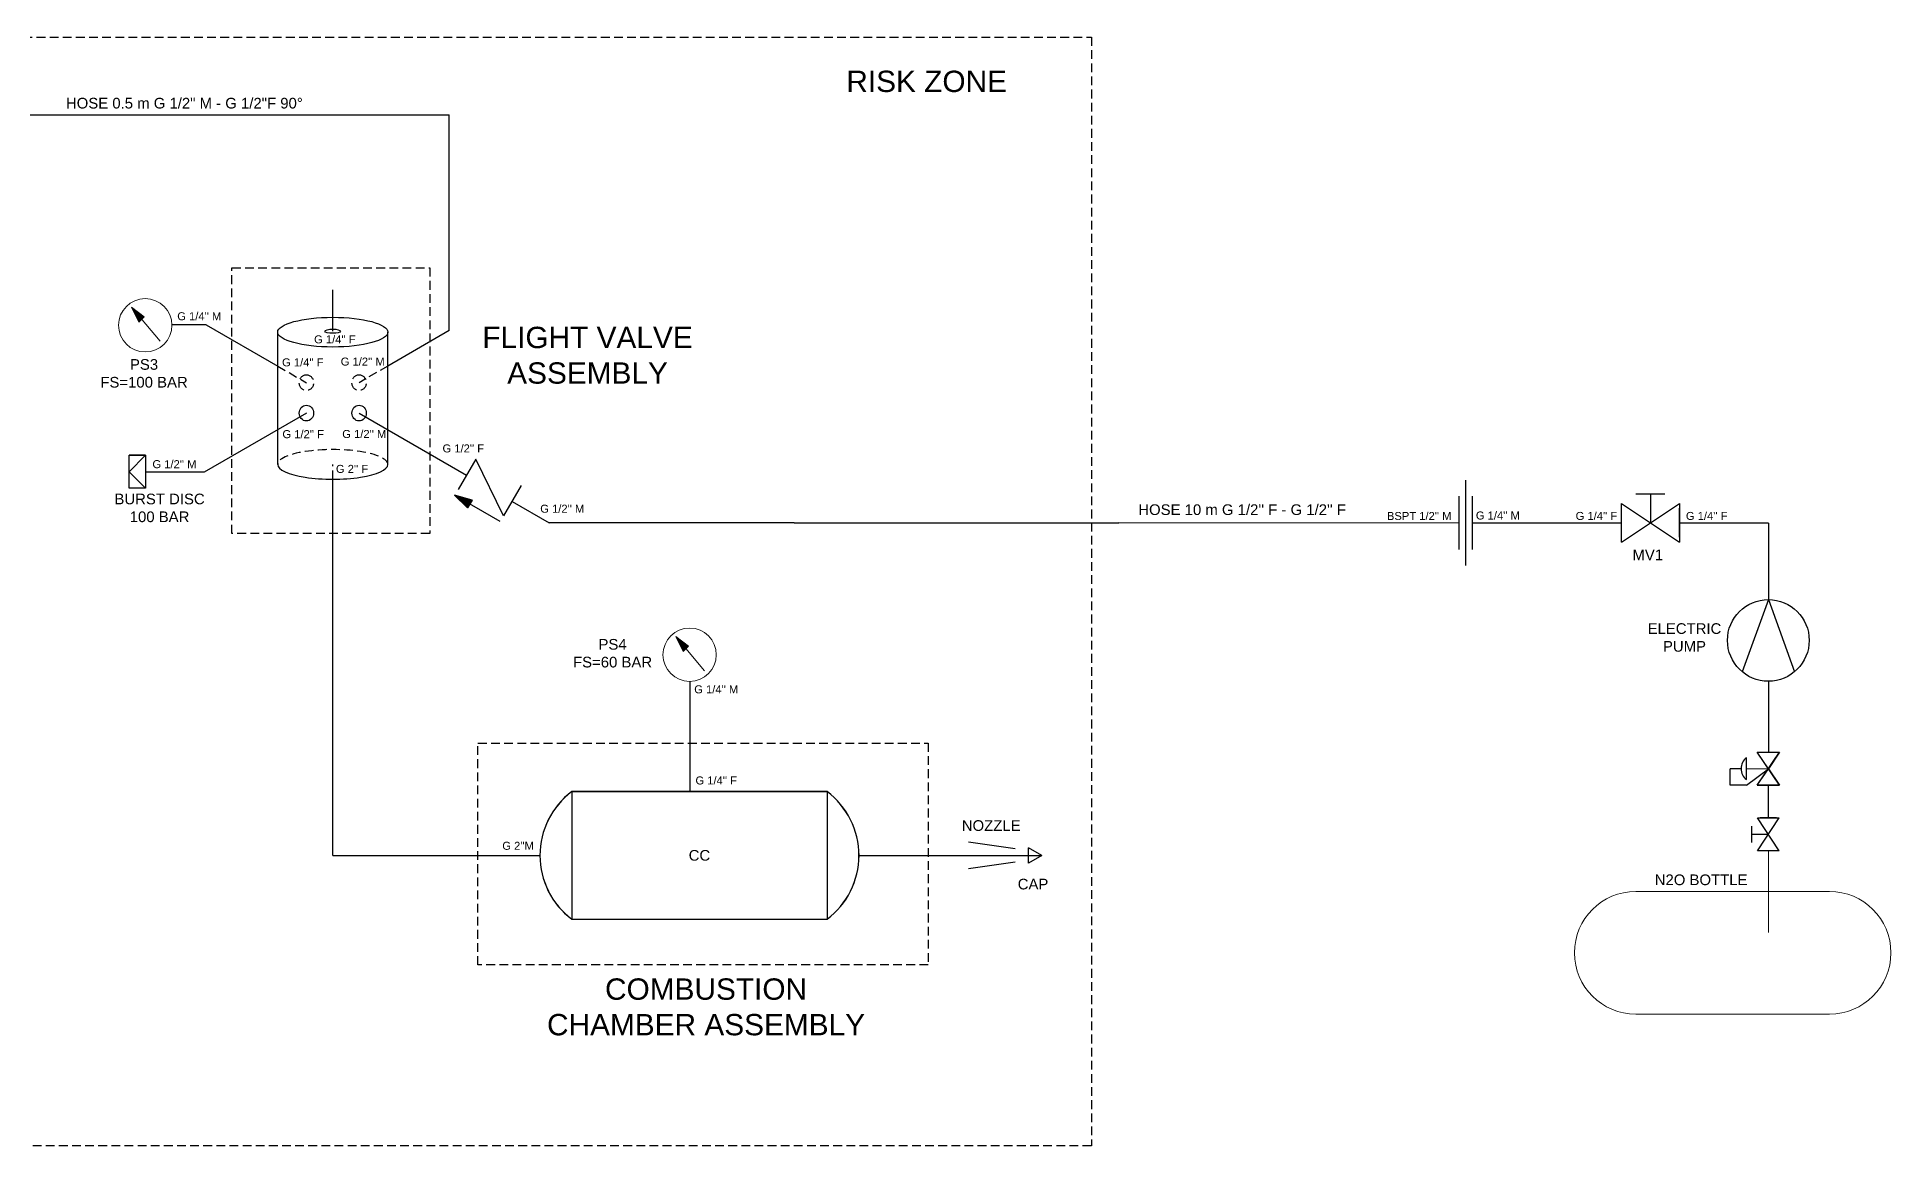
# Model space of a CAD drawing. Header units: inches. Extents: x 39.5 to 108.3, y -2 to 23.4.
# Drawn here: x 65.95 to 108.32, y -1.96 to 23.38 of the extents above; entities that cross this region are included whole.
import ezdxf
from ezdxf.enums import TextEntityAlignment as Align

# ---------------------------------------------------------------- set-up
doc = ezdxf.new("R2010")
doc.units = ezdxf.units.IN
doc.header["$MEASUREMENT"] = 0
doc.linetypes.add('TransientTextAxis', pattern=[0.3, 0.2, -0.1, 0, 0])
doc.layers.add('SYMS', color=7, linetype='Continuous')
doc.layers.add('WIRES', color=7, linetype='Continuous')
doc.styles.add('SIMPLEX', font='SIMPLEX')
doc.styles.add('WD', font='romans.shx')

# ---------------------------------------------------------------- blocks, each defined once
blk = doc.blocks.new('VGVA1_CHECK_VALVE1')
blk.add_hatch(color=256).paths.add_polyline_path([(-0.344, 0.379), (-0.406, 0.129), (-0.281, 0.129)])
at = {"ltscale": 3.2258}
for p, q in [((-0.344, 0.379), (-0.406, 0.129)), ((-0.344, -0.371), (-0.344, 0.379)), ((-0.344, 0.379), (-0.281, 0.129)), ((-0.25, -0.375), (0.25, 0.375)), ((0.25, 0.375), (-0.25, 0.375)), ((-0.281, 0.129), (-0.406, 0.129)), ((0.25, -0.375), (-0.25, -0.375))]:
    blk.add_line(p, q, dxfattribs=at)
at = {"ltscale": 25.4, "flags": 128}
blk.add_lwpolyline([(-0.344, 0.379), (-0.406, 0.129), (-0.281, 0.129)], close=True, dxfattribs=at)
at = {"style": 'WD'}
for tag, p, height in [('X2TERM02', (0, 0.375), 0.005), ('TERM02', (0.013, 0.395), 0.0625), ('RATING1', (0.285, -0.046), 0.125), ('DESC1', (0.285, -0.262), 0.125), ('X8TERM01', (0, -0.375), 0.005), ('TERM01', (0.024, -0.447), 0.0625), ('DESC2', (0.285, -0.446), 0.125), ('DESC3', (0.285, -0.636), 0.125), ('WDTAGALT', (0.285, -0.809), 0.125)]:
    blk.add_attdef(tag, p, '', height=height, dxfattribs=at)
blk.add_attdef('XREF', text='', height=0.0625, rotation=0.0625, dxfattribs=at).set_placement((0.379, 0.352), align=Align.TOP_CENTER)
at = {"style": 'WD', "flags": 1}
for tag, p in [('INST', (-0.432, 0.099)), ('LOC', (-0.432, -0.077)), ('TAG1', (-0.432, -0.266))]:
    blk.add_attdef(tag, text='', height=0.125, dxfattribs=at).set_placement(p, align=Align.RIGHT)
for tag, p in [('WDTYPE', (-0.414, -0.343)), ('FAMILY', (-0.407, -0.379)), ('CAT', (-0.407, -0.423)), ('MFG', (-0.405, -0.454)), ('ASSYCODE', (-0.377, -0.483))]:
    blk.add_attdef(tag, text='', height=0.01, dxfattribs=at).set_placement(p, align=Align.CENTER)
blk = doc.blocks.new('HMT1_PRESSURE_GAUGE')
blk.add_hatch(color=7).paths.add_polyline_path([(-0.13, 0.17), (-0.06, 0.03), (-0.01, 0.08)])
at = {"color": 7, "linetype": 'Continuous', "lineweight": 0, "ltscale": 645.15999}
for p, q in [((-0.13, 0.17), (0.14, -0.15)), ((-0.13, 0.17), (-0.06, 0.03)), ((-0.13, 0.17), (-0.01, 0.08)), ((-0.06, 0.03), (-0.01, 0.08))]:
    blk.add_line(p, q, dxfattribs=at)
at = {"color": 255, "linetype": 'Continuous', "lineweight": 0, "ltscale": 25.4, "flags": 128}
blk.add_lwpolyline([(-0.13, 0.17), (-0.06, 0.03), (-0.01, 0.08)], close=True, dxfattribs=at)
at = {"color": 7, "linetype": 'Continuous', "lineweight": 0, "ltscale": 645.15999}
blk.add_circle((0, 0), 0.25, dxfattribs=at)
at = {"style": 'WD', "width": 0.7}
for tag, p in [('INST', (-0.01, 0.531)), ('TAG1', (-0.01, 0.281)), ('LOC', (-0.01, 0.406)), ('DESC1', (0.021, -0.375)), ('DESC2', (0.021, -0.5)), ('WDTAGALT', (0.021, -0.75)), ('DESC3', (0.021, -0.625))]:
    blk.add_attdef(tag, text='', height=0.0938, dxfattribs=at).set_placement(p, align=Align.CENTER)
blk.add_attdef('TERM01', text='', height=0.0625, dxfattribs=at).set_placement((-0.281, 0.031), align=Align.RIGHT)
at = {"style": 'WD'}
for tag, p, height, flags in [('X4TERM01', (-0.25, 0), 0.005, 1), ('X1TERM02', (0.25, 0), 0.005, 1), ('FAMILY', (-0.052, -0.062), 0.01, 9), ('WDBLKNAM', (-0.052, -0.187), 0.01, 9)]:
    blk.add_attdef(tag, p, '', height=height, dxfattribs=dict(at, flags=flags))
at = {"flags": 1}
blk.add_attdef('WDTYPE', (0.094, 0.094), '', height=0.01, dxfattribs=at)
at = {"style": 'WD', "width": 0.7}
for tag, p, height in [('TERM02', (0.281, 0.031), 0.0625), ('RATING1', (0.281, -0.187), 0.0938)]:
    blk.add_attdef(tag, p, '', height=height, dxfattribs=at)
at = {"style": 'WD'}
blk.add_attdef('XREF', text='', height=0.0625, dxfattribs=at).set_placement((-0.281, -0.156), align=Align.RIGHT)
at = {"linetype": 'Continuous', "style": 'WD', "flags": 9}
for tag, p in [('ASSYCODE', (-0.052, -0.156)), ('CAT', (-0.052, -0.094)), ('MFG', (-0.052, -0.125))]:
    blk.add_attdef(tag, p, '', height=0.01, dxfattribs=at)
blk = doc.blocks.new('HGVA1_RUPTURE_DISK_PRES')
at = {"ltscale": 3.2258}
for p, q in [((-0.375, 0), (0.375, 0)), ((-0.375, -0.375), (-0.375, 0)), ((0, 0), (-0.375, -0.375)), ((0, 0), (0.375, -0.375)), ((0.375, -0.375), (0.375, 0))]:
    blk.add_line(p, q, dxfattribs=at)
at = {"ltscale": 25.4, "flags": 128}
blk.add_lwpolyline([(-0.375, 0), (0.375, 0), (0.375, -0.375), (-0.375, -0.375)], close=True, dxfattribs=at)
at = {"style": 'WD', "flags": 1}
for tag, p in [('TAG1', (-0.449, -0.076)), ('INST', (-0.45, 0.29)), ('LOC', (-0.45, 0.108))]:
    blk.add_attdef(tag, text='', height=0.125, dxfattribs=at).set_placement(p, align=Align.RIGHT)
at = {"style": 'WD'}
for tag, p, height in [('X2TERM02', (0, 0), 0.005), ('TERM02', (0.017, 0.012), 0.0625), ('X8TERM01', (0, -0.375), 0.005), ('TERM01', (0.028, -0.463), 0.0625), ('RATING1', (0.388, -0.187), 0.125), ('DESC1', (0.388, -0.375), 0.125), ('WDTAGALT', (0.388, -0.918), 0.125), ('DESC2', (0.388, -0.559), 0.125), ('DESC3', (0.388, -0.749), 0.125)]:
    blk.add_attdef(tag, p, '', height=height, dxfattribs=at)
blk.add_attdef('XREF', text='', height=0.0625, rotation=0.0625, dxfattribs=at).set_placement((0.526, 0.043), align=Align.TOP_CENTER)
at = {"style": 'WD', "flags": 1}
for tag, p in [('FAMILY', (-0.626, -0.321)), ('CAT', (-0.626, -0.365)), ('WDTYPE', (-0.612, -0.274)), ('MFG', (-0.625, -0.397)), ('ASSYCODE', (-0.597, -0.426))]:
    blk.add_attdef(tag, text='', height=0.01, dxfattribs=at).set_placement(p, align=Align.CENTER)
blk = doc.blocks.new('HV1_HOR_VESSEL')
at = {"ltscale": 3.2258}
for p, q in [((-0.75, 0.375), (0.75, 0.375)), ((-0.75, 0.375), (-0.75, -0.375)), ((0.75, 0.375), (0.75, -0.375)), ((-0.75, -0.375), (0.75, -0.375))]:
    blk.add_line(p, q, dxfattribs=at)
at = {"ltscale": 25.4, "flags": 128}
blk.add_lwpolyline([(0.75, 0.375), (-0.75, 0.375, 0.5), (-0.75, -0.375), (0.75, -0.375, 0.5)], format="xyb", close=True, dxfattribs=at)
at = {"ltscale": 3.2258}
for centre, start, end in [((-0.469, 0), 126.8699, 233.1301), ((0.469, 0), 306.8699, 53.1301)]:
    blk.add_arc(centre, 0.469, start, end, dxfattribs=at)
at = {"style": 'WD'}
for tag, p, height in [('TERM04', (0.018, 0.384), 0.0625), ('X2TERM04', (0, 0.375), 0.005), ('X4TERM01', (-0.936, 0), 0.005), ('X1TERM03', (0.936, 0), 0.005), ('TERM03', (0.961, 0.027), 0.0625), ('RATING1', (0.964, -0.213), 0.125), ('DESC1', (0.964, -0.43), 0.125), ('X8TERM02', (0, -0.375), 0.005), ('TERM02', (-0.002, -0.479), 0.0625), ('DESC2', (0.964, -0.614), 0.125), ('DESC3', (0.964, -0.803), 0.125), ('WDTAGALT', (0.975, -0.991), 0.125)]:
    blk.add_attdef(tag, p, '', height=height, dxfattribs=at)
at = {"style": 'WD', "flags": 1}
for tag, p in [('WDTYPE', (-1.112, 0.355)), ('FAMILY', (-0.939, 0.416)), ('CAT', (-0.942, 0.384)), ('MFG', (-0.94, 0.349)), ('ASSYCODE', (-0.912, 0.314))]:
    blk.add_attdef(tag, text='', height=0.01, dxfattribs=at).set_placement(p, align=Align.CENTER)
at = {"style": 'WD'}
blk.add_attdef('XREF', (0.866, 0.358), '', height=0.0625, rotation=0.0625, dxfattribs=at)
for tag, p in [('INST', (0.038, 0.126)), ('LOC', (0.027, -0.057)), ('TAG1', (0.026, -0.242))]:
    blk.add_attdef(tag, text='', height=0.125, dxfattribs=at).set_placement(p, align=Align.CENTER)
blk.add_attdef('TERM01', text='', height=0.0625, dxfattribs=at).set_placement((-0.979, 0.021), align=Align.RIGHT)
blk = doc.blocks.new('VMT1_PRESSURE_GAUGE')
blk.add_hatch(color=7).paths.add_polyline_path([(-0.13, 0.17), (-0.06, 0.03), (-0.01, 0.08)])
at = {"color": 7, "linetype": 'Continuous', "lineweight": 0, "ltscale": 645.15999}
for p, q in [((-0.13, 0.17), (0.14, -0.15)), ((-0.13, 0.17), (-0.06, 0.03)), ((-0.13, 0.17), (-0.01, 0.08)), ((-0.06, 0.03), (-0.01, 0.08))]:
    blk.add_line(p, q, dxfattribs=at)
at = {"color": 255, "linetype": 'Continuous', "lineweight": 0, "ltscale": 25.4, "flags": 128}
blk.add_lwpolyline([(-0.13, 0.17), (-0.06, 0.03), (-0.01, 0.08)], close=True, dxfattribs=at)
at = {"color": 7, "linetype": 'Continuous', "lineweight": 0, "ltscale": 645.15999}
blk.add_circle((0, 0), 0.25, dxfattribs=at)
at = {"style": 'WD', "width": 0.7}
for tag, p in [('DESC1', (-0.287, 0.187)), ('DESC2', (-0.287, 0.062)), ('DESC3', (-0.287, -0.063)), ('WDTAGALT', (-0.287, -0.188))]:
    blk.add_attdef(tag, text='', height=0.0938, dxfattribs=at).set_placement(p, align=Align.RIGHT)
at = {"style": 'WD'}
for tag, p, height, flags in [('X2TERM01', (0, 0.25), 0.005, 1), ('FAMILY', (-0.094, -0.094), 0.01, 9), ('WDBLKNAM', (-0.095, -0.219), 0.01, 9), ('X8TERM02', (0, -0.25), 0.005, 1)]:
    blk.add_attdef(tag, p, '', height=height, dxfattribs=dict(at, flags=flags))
at = {"style": 'WD', "width": 0.7}
for tag, p, height in [('TERM01', (0.031, 0.281), 0.0625), ('INST', (0.275, 0.156), 0.0938), ('TAG1', (0.275, -0.094), 0.0938), ('LOC', (0.275, 0.031), 0.0938), ('RATING1', (0.219, -0.25), 0.0938), ('TERM02', (0.031, -0.344), 0.0625)]:
    blk.add_attdef(tag, p, '', height=height, dxfattribs=at)
at = {"flags": 1}
blk.add_attdef('WDTYPE', (0.094, 0.062), '', height=0.01, dxfattribs=at)
at = {"linetype": 'Continuous', "style": 'WD', "flags": 9}
for tag, p in [('CAT', (-0.094, -0.125)), ('MFG', (-0.094, -0.156)), ('ASSYCODE', (-0.094, -0.188))]:
    blk.add_attdef(tag, p, '', height=0.01, dxfattribs=at)
at = {"style": 'WD'}
blk.add_attdef('XREF', text='', height=0.0625, dxfattribs=at).set_placement((-0.25, -0.281), align=Align.RIGHT)
blk = doc.blocks.new('HNZ1_NOZEL')
for p, q in [((0, 0), (0.75, 0)), ((0.5, 0.062), (0.062, 0.125)), ((0.625, -0.072), (0.625, 0.072)), ((0.75, 0), (0.625, 0.072)), ((0.75, 0), (0.625, -0.072)), ((0.5, -0.062), (0.062, -0.125))]:
    blk.add_line(p, q)
at = {"style": 'WD', "width": 0.625}
for tag, p in [('INST', (0.344, 0.531)), ('LOC', (0.344, 0.375)), ('TAG1', (0.344, 0.219)), ('DESC1', (0.344, -0.312)), ('DESC2', (0.344, -0.469)), ('DESC3', (0.344, -0.625)), ('WDTAGALT', (0.344, -0.781))]:
    blk.add_attdef(tag, text='', height=0.125, dxfattribs=at).set_placement(p, align=Align.CENTER)
blk.add_attdef('TERM01', text='', height=0.0625, dxfattribs=at).set_placement((0, 0.031), align=Align.RIGHT)
at = {"style": 'WD'}
for tag, p, height, flags in [('X4TERM01', (0, 0), 0.005, 1), ('WDTYPE', (0.062, 0.062), 0.01, 1), ('WDBLKNAM', (0.779, -0.063), 0.01, 9), ('FAMILY', (0.781, -0.094), 0.01, 9)]:
    blk.add_attdef(tag, p, '', height=height, dxfattribs=dict(at, flags=flags))
at = {"style": 'WD', "width": 0.625}
blk.add_attdef('RATING1', (0.812, -0.031), '', height=0.125, dxfattribs=at)
at = {"style": 'WD'}
blk.add_attdef('XREF', text='', height=0.0625, dxfattribs=at).set_placement((-0.063, -0.156), align=Align.RIGHT)
at = {"linetype": 'Continuous', "style": 'WD', "flags": 9}
for tag, p in [('CAT', (0.781, -0.125)), ('MFG', (0.781, -0.156)), ('ASSYCODE', (0.781, -0.188))]:
    blk.add_attdef(tag, p, '', height=0.01, dxfattribs=at)
blk = doc.blocks.new('HTK1_PRESSURIZED_RESERVOIR')
at = {"color": 7, "linetype": 'Continuous', "lineweight": 0, "ltscale": 645.15999}
for p, q in [((0, -0.25), (0, 0)), ((-0.4062, -0.1246), (0.1875, -0.1246)), ((-0.4062, -0.5004), (0.1875, -0.5004))]:
    blk.add_line(p, q, dxfattribs=at)
for centre, start, end in [((-0.4062, -0.3125), 90, 270), ((0.1875, -0.3125), 270, 90)]:
    blk.add_arc(centre, 0.1879, start, end, dxfattribs=at)
at = {"style": 'WD', "width": 0.7}
for tag, p in [('INST', (-0.0708, 0.2187)), ('LOC', (-0.0708, 0.0625)), ('TAG1', (-0.0708, -0.0938))]:
    blk.add_attdef(tag, text='', height=0.125, dxfattribs=at).set_placement(p, align=Align.RIGHT)
at = {"style": 'WD'}
for tag, p, height, flags in [('X2TERM01', (0, 0), 0.005, 1), ('FAMILY', (-0.2583, -0.25), 0.01, 9), ('WDBLKNAM', (-0.2589, -0.375), 0.01, 9)]:
    blk.add_attdef(tag, p, '', height=height, dxfattribs=dict(at, flags=flags))
at = {"style": 'WD', "width": 0.7}
for tag, p, height in [('TERM01', (0.0312, -0.0938), 0.0625), ('RATING1', (0.4062, -0.375), 0.125)]:
    blk.add_attdef(tag, p, '', height=height, dxfattribs=at)
at = {"linetype": 'Continuous', "style": 'WD', "flags": 9}
for tag, p in [('CAT', (-0.2583, -0.2813)), ('ASSYCODE', (-0.2583, -0.3438)), ('MFG', (-0.2583, -0.3125))]:
    blk.add_attdef(tag, p, '', height=0.01, dxfattribs=at)
at = {"style": 'WD'}
blk.add_attdef('XREF', text='', height=0.0625, dxfattribs=at).set_placement((-0.625, -0.375), align=Align.RIGHT)
at = {"flags": 1}
blk.add_attdef('WDTYPE', (-0.2583, -0.4375), '', height=0.01, dxfattribs=at)
at = {"style": 'WD', "width": 0.7}
for tag, p in [('DESC1', (-0.1333, -0.6563)), ('DESC2', (-0.1333, -0.8125)), ('DESC3', (-0.1333, -1)), ('WDTAGALT', (-0.1333, -1.1563))]:
    blk.add_attdef(tag, text='', height=0.125, dxfattribs=at).set_placement(p, align=Align.CENTER)
blk = doc.blocks.new('VGVA1_BACK_PRESS_REG')
at = {"ltscale": 3.2258}
for p, q in [((-0.875, -0.375), (-0.875, 0)), ((-0.625, 0), (-0.875, 0)), ((-0.5, -0.375), (0, 0)), ((-0.254, -0.375), (0.254, 0.375)), ((0.254, -0.375), (-0.254, 0.375)), ((-0.254, 0.375), (0.254, 0.375)), ((-0.5, -0.375), (-0.875, -0.375)), ((-0.254, -0.375), (0.254, -0.375))]:
    blk.add_line(p, q, dxfattribs=at)
at = {"color": 7, "linetype": 'Continuous', "lineweight": 0, "ltscale": 3.2258}
for p, q in [((-0.5, -0.25), (-0.5, 0.25)), ((0, 0), (-0.5, 0))]:
    blk.add_line(p, q, dxfattribs=at)
at = {"ltscale": 25.4}
for p, q in [((-0.5, -0.25), (-0.5, 0.25)), ((-0.254, 0.375), (0.254, 0.375)), ((0, 0), (-0.254, 0.375)), ((-0.254, -0.375), (0, 0)), ((0.254, 0.375), (0, 0)), ((0, 0), (0.254, -0.375)), ((0.254, -0.375), (-0.254, -0.375))]:
    blk.add_line(p, q, dxfattribs=at)
at = {"color": 7, "linetype": 'Continuous', "lineweight": 0, "ltscale": 3.2258}
blk.add_arc((-0.312, 0), 0.312, 126.8699, 233.1301, dxfattribs=at)
at = {"ltscale": 25.4}
blk.add_arc((-0.312, 0), 0.312, 126.8699, 233.1301, dxfattribs=at)
at = {"style": 'WD', "flags": 1}
for tag, p in [('TAG1', (-0.725, 0.323)), ('INST', (-0.697, 0.693)), ('LOC', (-0.715, 0.532))]:
    blk.add_attdef(tag, text='', height=0.125, dxfattribs=at).set_placement(p, align=Align.RIGHT)
at = {"style": 'WD'}
for tag, p, height in [('TERM01', (0.028, 0.391), 0.0625), ('X4TERM03', (-0.875, 0), 0.005), ('TERM03', (-0.847, 0.016), 0.0625), ('X2TERM01', (0, 0.375), 0.005), ('RATING1', (0.3, 0.011), 0.125), ('X8TERM02', (0, -0.375), 0.005), ('TERM02', (0.038, -0.449), 0.0625), ('DESC1', (0.3, -0.205), 0.125), ('DESC2', (0.3, -0.389), 0.125), ('WDTAGALT', (0.3, -0.769), 0.125), ('DESC3', (0.3, -0.579), 0.125)]:
    blk.add_attdef(tag, p, '', height=height, dxfattribs=at)
blk.add_attdef('XREF', text='', height=0.0625, rotation=0.0625, dxfattribs=at).set_placement((0.389, 0.375), align=Align.TOP_CENTER)
at = {"style": 'WD', "flags": 1}
for tag, p in [('FAMILY', (-0.813, -0.438)), ('CAT', (-0.813, -0.482)), ('MFG', (-0.811, -0.514)), ('ASSYCODE', (-0.783, -0.543)), ('WDTYPE', (-0.687, -0.477))]:
    blk.add_attdef(tag, text='', height=0.01, dxfattribs=at).set_placement(p, align=Align.CENTER)
blk = doc.blocks.new('VGVA1_SCREW_DOWN_VALVE')
for p, q in [((0.25, -0.375), (-0.25, 0.375)), ((-0.25, -0.375), (0.25, 0.375)), ((-0.25, 0.375), (0.25, 0.375)), ((0.187, 0.375), (-0.188, 0.375)), ((-0.375, -0.188), (-0.375, 0.187)), ((-0.375, 0), (0, 0)), ((0.25, -0.375), (-0.25, -0.375)), ((0.187, -0.375), (-0.188, -0.375))]:
    blk.add_line(p, q)
at = {"style": 'WD'}
for tag, p, height in [('X2TERM02', (0, 0.375), 0.005), ('TERM02', (0.009, 0.388), 0.0625), ('RATING1', (0.272, -0.134), 0.125), ('DESC1', (0.272, -0.35), 0.125), ('X8TERM01', (0, -0.375), 0.005), ('TERM01', (0.026, -0.447), 0.0625), ('DESC2', (0.272, -0.534), 0.125), ('DESC3', (0.272, -0.724), 0.125), ('WDTAGALT', (0.272, -0.9), 0.125)]:
    blk.add_attdef(tag, p, '', height=height, dxfattribs=at)
blk.add_attdef('XREF', text='', height=0.0625, rotation=0.0625, dxfattribs=at).set_placement((0.4, 0.326), align=Align.TOP_CENTER)
at = {"style": 'WD', "width": 0.7, "flags": 1}
blk.add_attdef('TAG1', text='', height=0.125, dxfattribs=at).set_placement((-0.476, 0.108), align=Align.RIGHT)
at = {"style": 'WD', "width": 0.7}
for tag, p in [('INST', (-0.476, -0.068)), ('LOC', (-0.476, -0.235))]:
    blk.add_attdef(tag, text='', height=0.125, dxfattribs=at).set_placement(p, align=Align.RIGHT)
at = {"style": 'WD', "flags": 1}
for tag, p in [('WDTYPE', (-0.168, -0.021)), ('FAMILY', (-0.158, -0.04)), ('CAT', (-0.158, -0.085)), ('MFG', (-0.157, -0.116)), ('ASSYCODE', (-0.129, -0.145))]:
    blk.add_attdef(tag, text='', height=0.01, dxfattribs=at).set_placement(p, align=Align.CENTER)
blk = doc.blocks.new('VFI1_UNION')
at = {"ltscale": 3.2258}
for p, q in [((-0.4, -0.063), (0.4, -0.063)), ((-0.25, 0), (0.25, 0)), ((-0.25, -0.125), (0.25, -0.125))]:
    blk.add_line(p, q, dxfattribs=at)
at = {"style": 'WD'}
blk.add_attdef('WDTAGALT', text='', height=0.125, dxfattribs=at).set_placement((-0.035, 0.116), align=Align.RIGHT)
for tag, p, height in [('RATING1', (0.136, 0.123), 0.125), ('X2TERM02', (0, 0), 0.005), ('TERM02', (0.008, 0.013), 0.0625), ('DESC1', (-0.937, -0.297), 0.125), ('X8TERM01', (0, -0.125), 0.005), ('TERM01', (0.017, -0.206), 0.0625), ('DESC2', (-0.937, -0.481), 0.125), ('DESC3', (-0.937, -0.671), 0.125)]:
    blk.add_attdef(tag, p, '', height=height, dxfattribs=at)
at = {"style": 'WD', "flags": 1}
for tag, height, p in [('WDTYPE', 0.01, (0.506, -0.167)), ('FAMILY', 0.01, (0.614, -0.146)), ('INST', 0.125, (0.078, -0.384)), ('CAT', 0.01, (0.614, -0.19)), ('MFG', 0.01, (0.615, -0.222)), ('ASSYCODE', 0.01, (0.643, -0.251)), ('LOC', 0.125, (0.054, -0.545)), ('TAG1', 0.125, (0.072, -0.755))]:
    blk.add_attdef(tag, text='', height=height, dxfattribs=at).set_placement(p, align=Align.CENTER)
at = {"style": 'WD'}
blk.add_attdef('XREF', text='', height=0.0625, rotation=0.0625, dxfattribs=at).set_placement((0.597, -0.011), align=Align.TOP_CENTER)

msp = doc.modelspace()

# ---------------------------------------------------------------- linework, layer by layer
for p, q in [((60.145, 21.606), (75.366, 21.606)), ((75.366, 16.671), (75.366, 21.606)), ((72.706, 16.659), (72.706, 17.605)), ((69.814, 16.804), (69.036, 16.804)), ((69.814, 16.804), (71.447, 15.862)), ((71.447, 13.614), (71.447, 16.643)), ((75.366, 16.671), (73.966, 15.862)), ((73.966, 13.614), (73.966, 16.637)), ((72.104, 14.787), (69.77, 13.439)), ((73.308, 14.787), (75.765, 13.368)), ((69.77, 13.439), (68.426, 13.439)), ((72.706, 4.677), (72.706, 13.274)), ((76.804, 12.768), (77.65, 12.28)), ((83.254, 12.275), (77.65, 12.28)), ((98.456, 12.273), (90.674, 12.275)), ((102.166, 12.271), (98.76, 12.272)), ((102.841, 12.271), (102.814, 12.271)), ((105.522, 12.27), (103.489, 12.271)), ((105.522, 10.525), (104.922, 8.876)), ((105.522, 10.525), (106.119, 8.873)), ((80.878, 6.136), (80.878, 8.654)), ((72.706, 4.677), (77.443, 4.677)), ((84.734, 4.677), (88.61, 4.677))]:
    msp.add_line(p, q)
at = {"linetype": 'TransientTextAxis'}
for p, q in [((71.447, 15.862), (72.104, 15.482)), ((73.966, 15.862), (73.308, 15.482)), ((72.706, 13.274), (72.706, 13.614))]:
    msp.add_line(p, q, dxfattribs=at)
at = {"color": 240, "linetype": 'TransientTextAxis', "true_color": 0xed1f24}
msp.add_lwpolyline([(39.536, 23.381), (90.047, 23.381), (90.047, -1.963), (39.536, -1.963)], close=True, dxfattribs=at)
at = {"color": 30, "linetype": 'TransientTextAxis', "true_color": 0xf8991e}
for points in [[(70.402, 18.107), (74.923, 18.107), (74.923, 12.036), (70.402, 12.036)], [(76.026, 7.246), (86.316, 7.246), (86.316, 2.174), (76.026, 2.174)]]:
    msp.add_lwpolyline(points, close=True, dxfattribs=at)
msp.add_circle((105.522, 9.591), 0.934)
for centre, major_axis, ratio in [((72.706, 16.637), (-1.259, 0), 0.269859), ((72.706, 16.659), (-0.178, 0), 0.269917), ((72.104, 14.787), (0, 0.18), 0.915912), ((73.308, 14.787), (0, 0.18), 0.915912)]:
    msp.add_ellipse(centre, major_axis=major_axis, ratio=ratio)
at = {"linetype": 'TransientTextAxis'}
for centre in [(72.104, 15.482), (73.308, 15.482)]:
    msp.add_ellipse(centre, major_axis=(0, 0.18), ratio=0.915912, dxfattribs=at)
msp.add_ellipse((72.706, 13.614), major_axis=(1.259, 0), ratio=0.269859, start_param=6.282429, end_param=9.426756, dxfattribs=at)
msp.add_ellipse((72.706, 13.614), major_axis=(-1.259, 0), ratio=0.269859, start_param=6.282429, end_param=9.426756)
at = {"layer": 'WIRES'}
for p, q in [((83.254, 12.275), (90.674, 12.275)), ((105.522, 12.27), (105.522, 10.525)), ((105.522, 8.657), (105.522, 7.034)), ((105.522, 5.534), (105.522, 6.284))]:
    msp.add_line(p, q, dxfattribs=at)

# ---------------------------------------------------------------- block references
at = {"layer": 'SYMS'}
for name, p, xscale, yscale, zscale in [('HMT1_PRESSURE_GAUGE', (68.419, 16.794), 2.438902001164822, 2.438902001164822, 2.438902001164822), ('VMT1_PRESSURE_GAUGE', (80.864, 9.264), 2.438902001164822, 2.438902001164822, 2.438902001164822), ('HV1_HOR_VESSEL', (81.088, 4.677), 3.888556715438851, 3.888556715438851, 3.888556715438851), ('HNZ1_NOZEL', (87.088, 4.677), 2.434075251804286, 2.434075251804286, 2.434075251804286), ('HTK1_PRESSURIZED_RESERVOIR', (105.523, 4.784), 7.462734260569758, 7.462734260569758, 7.462734260569758)]:
    msp.add_blockref(name, p, dxfattribs=dict(at, xscale=xscale, yscale=yscale, zscale=zscale))
at = {"layer": 'SYMS', "rotation": 90}
msp.add_blockref('HGVA1_RUPTURE_DISK_PRES', (68.051, 13.447), dxfattribs=at)
at = {"layer": 'SYMS'}
for name, p, xscale, yscale, zscale, rotation in [('VGVA1_CHECK_VALVE1', (76.293, 13.084), 1.6, 1.6, 2, 59.99999999999999), ('VFI1_UNION', (98.456, 12.28), 2.438902001164822, 2.438902001164822, 2.438902001164822, 90), ('VGVA1_SCREW_DOWN_VALVE', (102.827, 12.28), 1.763562869648922, 1.763562869648922, 1.763562869648922, 270)]:
    msp.add_blockref(name, p, dxfattribs=dict(at, xscale=xscale, yscale=yscale, zscale=zscale, rotation=rotation))
for name, p in [('VGVA1_BACK_PRESS_REG', (105.522, 6.659)), ('VGVA1_SCREW_DOWN_VALVE', (105.522, 5.159))]:
    msp.add_blockref(name, p, dxfattribs=at)

# ---------------------------------------------------------------- texts
at = {"color": 1, "attachment_point": 5, "style": 'SIMPLEX'}
for s, width, heights, insert, char_height in [('{\\fArial|b0|i0|c0|p34;\\C240;\\c2367469;RISK ZONE}', 6.69679, [0], (86.282, 22.366), 0.48778), ('\\A1;{\\fArial|b0|i0|c0|p34;\\C152;\\c12285479;HOSE 0.5 m G 1/2" M - G 1/2"F 90°}', 7.70294, [0.417], (69.314, 21.869), 0.24389), ("\\A1;{\\fArial|b0|i0|c0|p34;\\C85;\\c4766296;G 1/4'' M}", 1.24657, [0], (69.654, 16.999), 0.18292), ("\\A1;{\\fArial|b0|i0|c0|p34;\\C85;\\c4766296;G 1/4'' F}", 1.24657, [0], (72.754, 16.471), 0.18292), ('{\\fArial|b0|i0|c0|p34;\\C30;\\c2005496;FLIGHT VALVE ASSEMBLY}', 6.69679, [0], (78.53, 16.106), 0.48778), ('{\\fArial|b0|i0|c0|p34;\\C152;\\c12285479;PS3\\PFS=100 BAR}', 3.62001, [0], (68.392, 15.694), 0.24389), ("\\A1;{\\fArial|b0|i0|c0|p34;\\C85;\\c4766296;G 1/4'' F}", 1.24657, [0], (72.022, 15.945), 0.18292), ("\\A1;{\\fArial|b0|i0|c0|p34;\\C85;\\c4766296;G 1/2'' M}", 1.24657, [0], (73.391, 15.963), 0.18292), ("\\A1;{\\fArial|b0|i0|c0|p34;\\C85;\\c4766296;G 1/2'' M}", 1.24657, [0], (73.426, 14.308), 0.18292), ("\\A1;{\\fArial|b0|i0|c0|p34;\\C85;\\c4766296;G 1/2'' F}", 1.18659, [0], (72.03, 14.304), 0.18292), ("\\A1;{\\fArial|b0|i0|c0|p34;\\C85;\\c4766296;G 1/2'' F}", 1.24657, [0], (75.69, 13.978), 0.18292), ("\\A1;{\\fArial|b0|i0|c0|p34;\\C85;\\c4766296;G 1/2'' M}", 1.24657, [0], (69.087, 13.618), 0.18292), ("\\A1;{\\fArial|b0|i0|c0|p34;\\C85;\\c4766296;G 2'' F}", 1.24657, [0], (73.146, 13.51), 0.18292), ('{\\fArial|b0|i0|c0|p34;\\C152;\\c12285479;BURST DISC\\P100 BAR}', 3.62001, [0], (68.747, 12.619), 0.24389), ("\\A1;{\\fArial|b0|i0|c0|p34;\\C152;\\c12285479;HOSE 10 m G 1/2'' F - G 1/2'' F}", 8.0331, [0.417], (93.493, 12.578), 0.24389), ("\\A1;{\\fArial|b0|i0|c0|p34;\\C85;\\c4766296;G 1/2'' M}", 1.24657, [0], (77.952, 12.6), 0.18292), ("\\A1;{\\fArial|b0|i0|c0|p34;\\C85;\\c4766296;BSPT 1/2'' M}", 1.737, [0], (97.541, 12.434), 0.18292), ("\\A1;{\\fArial|b0|i0|c0|p34;\\C85;\\c4766296;G 1/4'' M}", 1.24657, [0], (99.339, 12.445), 0.18292), ("\\A1;{\\fArial|b0|i0|c0|p34;\\C85;\\c4766296;G 1/4\\H1x;'' F}", 1.24657, [0], (101.592, 12.435), 0.18292), ("\\A1;{\\fArial|b0|i0|c0|p34;\\C85;\\c4766296;G 1/4\\H1x;'' F}", 1.24657, [0], (104.112, 12.435), 0.18292), ('{\\fArial|b0|i0|c0|p34;\\C152;\\c12285479;MV1}', 3.62001, [0], (102.766, 11.547), 0.24389), ('{\\fArial|b0|i0|c0|p34;\\C152;\\c12285479;ELECTRIC\\PPUMP}', 3.62001, [0], (103.605, 9.657), 0.24389), ('{\\fArial|b0|i0|c0|p34;\\C152;\\c12285479;PS4\\PFS=60 BAR}', 3.62001, [0], (79.102, 9.297), 0.24389), ("\\A1;{\\fArial|b0|i0|c0|p34;\\C85;\\c4766296;G 1/4'' M}", 1.24657, [0], (81.472, 8.472), 0.18292), ("\\A1;{\\fArial|b0|i0|c0|p34;\\C85;\\c4766296;G 1/4'' F}", 1.24657, [0], (81.472, 6.389), 0.18292), ('{\\fArial|b0|i0|c0|p34;\\C152;\\c12285479;NOZZLE}', 3.62001, [0], (87.757, 5.358), 0.24389), ("\\A1;{\\fArial|b0|i0|c0|p34;\\C85;\\c4766296;G 2''M}", 1.24657, [0.189], (76.942, 4.896), 0.18292), ('{\\fArial|b0|i0|c0|p34;\\C152;\\c12285479;CC}', 3.62001, [0], (81.088, 4.677), 0.24389), ('{\\fArial|b0|i0|c0|p34;\\C152;\\c12285479;N2O BOTTLE}', 3.62001, [0], (103.985, 4.118), 0.24389), ('{\\fArial|b0|i0|c0|p34;\\C152;\\c12285479;CAP}', 3.62001, [0], (88.714, 4.02), 0.24389), ('{\\fArial|b0|i0|c0|p34;\\C30;\\c2005496;COMBUSTION CHAMBER ASSEMBLY}', 7.61597, [0], (81.239, 1.212), 0.48778)]:
    msp.add_mtext_dynamic_manual_height_columns(s, width=width, gutter_width=2.439, heights=heights, dxfattribs=dict(at, insert=insert, char_height=char_height))

doc.saveas('drawing.dxf')
